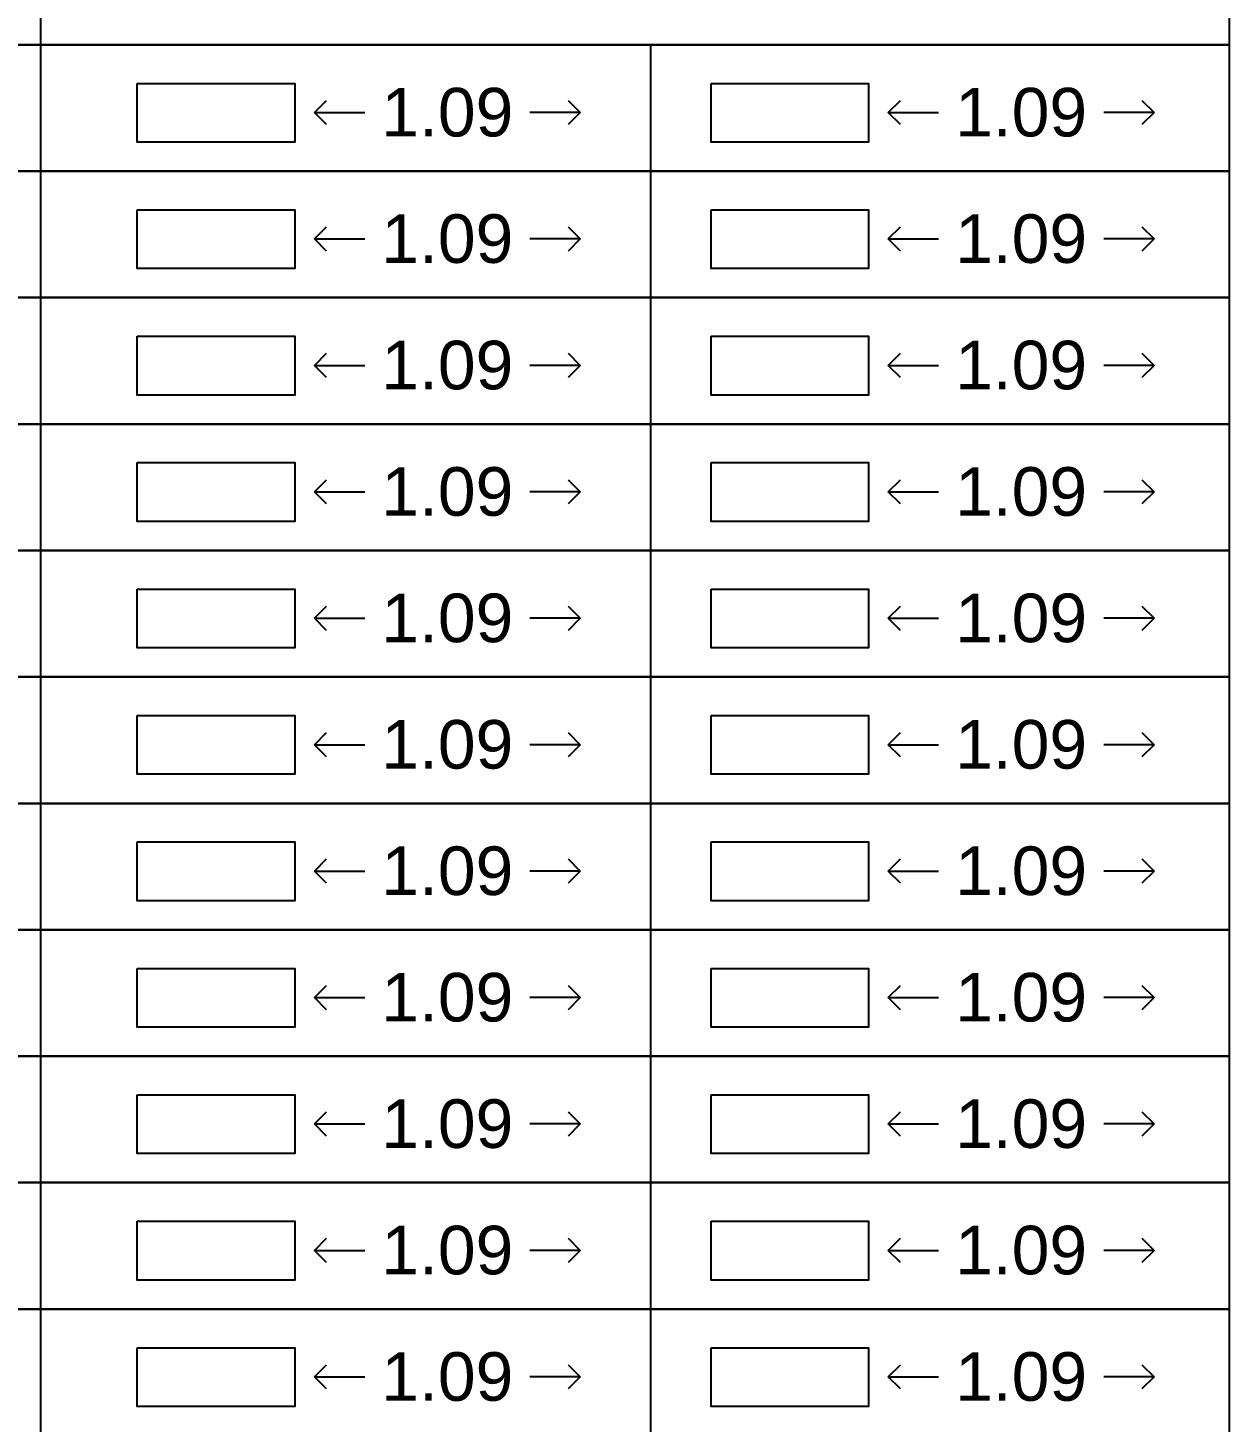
# Model space of a CAD drawing. Header units: millimetres. Extents: x -9481 to -9286, y 28706 to 28853.
# Drawn here: x -9447.18 to -9442.23, y 28756.75 to 28762.49 of the extents above; entities that cross this region are included whole.
import ezdxf

# ---------------------------------------------------------------- set-up
doc = ezdxf.new("R2010")
doc.units = ezdxf.units.MM
doc.header["$PDMODE"] = 34
doc.header["$PDSIZE"] = -15
doc.linetypes.add('CONTINULUS', pattern=[0])
doc.layers.add('BLK_1_FLR_-1_REGULAR_ROOM_1', color=7, linetype='Continuous', plot=False)
doc.layers.add('BLK_1_FLR_-2_REGULAR_ROOM_1', color=7, linetype='Continuous', plot=False)
doc.layers.add('PLAN', color=7, linetype='Continuous', lineweight=40)
doc.styles.add('Arial', font='arial.ttf', dxfattribs={"height": 0.2})
doc.styles.add('style2', font='arial.ttf', dxfattribs={"height": 0.3})
doc.dimstyles.new('INT DIM', dxfattribs={"dimtxt": 0.3, "dimasz": 0.1, "dimexe": 0.18, "dimexo": 0.0625, "dimgap": 0.09, "dimtad": 0, "dimzin": 0, "dimdsep": 46, "dimtxsty": 'style2', "dimblk": 'OPEN90', "dimcen": 0.09, "dimse1": 1, "dimse2": 1, "dimclrd": 250, "dimclrt": 256, "dimadec": 0, "dimazin": 0, "dimtfac": 1, "dimtofl": 0, "dimtmove": 0, "dimatfit": 3, "dimfxl": 0, "dimtolj": 1, "dimtzin": 0, "dimlwd": -1, "dimarcsym": 0})

# ---------------------------------------------------------------- blocks, each defined once
blk = doc.blocks.new('_Open90')
at = {"layer": 'PLAN', "color": 0, "lineweight": -2}
for p, q in [((0, 0), (-1, 0)), ((-0.5, 0.5), (0, 0)), ((0, 0), (-0.5, -0.5))]:
    blk.add_line(p, q, dxfattribs=at)
blk = doc.blocks.new('*D112')
at = {"layer": 'BLK_1_FLR_-1_REGULAR_ROOM_1', "color": 250}
for p, q in [((-9445.897941, 28762.14554), (-9445.790753, 28762.14554)), ((-9445.002965, 28762.14554), (-9445.110153, 28762.14554))]:
    blk.add_line(p, q, dxfattribs=at)
at = {"layer": 'Defpoints', "color": 0}
for p in [(-9445.997941, 28762.265615), (-9444.902965, 28762.265615), (-9444.902965, 28762.14554)]:
    blk.add_point(p, dxfattribs=at)
at = {"layer": 'BLK_1_FLR_-1_REGULAR_ROOM_1', "color": 250, "xscale": 0.1, "yscale": 0.1, "zscale": 0.1, "rotation": 180}
blk.add_blockref('_Open90', (-9445.997941, 28762.14554), dxfattribs=at)
at = {"layer": 'BLK_1_FLR_-1_REGULAR_ROOM_1', "color": 250, "xscale": 0.1, "yscale": 0.1, "zscale": 0.1}
blk.add_blockref('_Open90', (-9444.902965, 28762.14554), dxfattribs=at)
at = {"layer": 'BLK_1_FLR_-1_REGULAR_ROOM_1', "linetype": 'CONTINULUS', "ltscale": 0.05, "insert": (-9445.450453, 28762.14554), "char_height": 0.2, "attachment_point": 5, "style": 'Arial'}
blk.add_mtext('\\A1;1.09', dxfattribs=at)
blk = doc.blocks.new('*D113')
at = {"layer": 'BLK_1_FLR_-2_REGULAR_ROOM_1', "color": 250}
for p, q in [((-9443.534248, 28762.14554), (-9443.42706, 28762.14554)), ((-9442.639272, 28762.14554), (-9442.74646, 28762.14554))]:
    blk.add_line(p, q, dxfattribs=at)
at = {"layer": 'Defpoints', "color": 0}
for p in [(-9443.634248, 28762.265615), (-9442.539272, 28762.265615), (-9442.539272, 28762.14554)]:
    blk.add_point(p, dxfattribs=at)
at = {"layer": 'BLK_1_FLR_-2_REGULAR_ROOM_1', "color": 250, "xscale": 0.1, "yscale": 0.1, "zscale": 0.1, "rotation": 180}
blk.add_blockref('_Open90', (-9443.634248, 28762.14554), dxfattribs=at)
at = {"layer": 'BLK_1_FLR_-2_REGULAR_ROOM_1', "color": 250, "xscale": 0.1, "yscale": 0.1, "zscale": 0.1}
blk.add_blockref('_Open90', (-9442.539272, 28762.14554), dxfattribs=at)
at = {"layer": 'BLK_1_FLR_-2_REGULAR_ROOM_1', "linetype": 'CONTINULUS', "ltscale": 0.05, "insert": (-9443.08676, 28762.14554), "char_height": 0.2, "attachment_point": 5, "style": 'Arial'}
blk.add_mtext('\\A1;1.09', dxfattribs=at)
blk = doc.blocks.new('*D119')
at = {"layer": 'BLK_1_FLR_-1_REGULAR_ROOM_1', "color": 250}
for p, q in [((-9445.897941, 28761.624894), (-9445.790753, 28761.624894)), ((-9445.002965, 28761.624894), (-9445.110153, 28761.624894))]:
    blk.add_line(p, q, dxfattribs=at)
at = {"layer": 'Defpoints', "color": 0}
for p in [(-9445.997941, 28761.744968), (-9444.902965, 28761.744968), (-9444.902965, 28761.624894)]:
    blk.add_point(p, dxfattribs=at)
at = {"layer": 'BLK_1_FLR_-1_REGULAR_ROOM_1', "color": 250, "xscale": 0.1, "yscale": 0.1, "zscale": 0.1, "rotation": 180}
blk.add_blockref('_Open90', (-9445.997941, 28761.624894), dxfattribs=at)
at = {"layer": 'BLK_1_FLR_-1_REGULAR_ROOM_1', "color": 250, "xscale": 0.1, "yscale": 0.1, "zscale": 0.1}
blk.add_blockref('_Open90', (-9444.902965, 28761.624894), dxfattribs=at)
at = {"layer": 'BLK_1_FLR_-1_REGULAR_ROOM_1', "linetype": 'CONTINULUS', "ltscale": 0.05, "insert": (-9445.450453, 28761.624894), "char_height": 0.2, "attachment_point": 5, "style": 'Arial'}
blk.add_mtext('\\A1;1.09', dxfattribs=at)
blk = doc.blocks.new('*D120')
at = {"layer": 'BLK_1_FLR_-2_REGULAR_ROOM_1', "color": 250}
for p, q in [((-9443.534248, 28761.624894), (-9443.42706, 28761.624894)), ((-9442.639272, 28761.624894), (-9442.74646, 28761.624894))]:
    blk.add_line(p, q, dxfattribs=at)
at = {"layer": 'Defpoints', "color": 0}
for p in [(-9443.634248, 28761.744968), (-9442.539272, 28761.744968), (-9442.539272, 28761.624894)]:
    blk.add_point(p, dxfattribs=at)
at = {"layer": 'BLK_1_FLR_-2_REGULAR_ROOM_1', "color": 250, "xscale": 0.1, "yscale": 0.1, "zscale": 0.1, "rotation": 180}
blk.add_blockref('_Open90', (-9443.634248, 28761.624894), dxfattribs=at)
at = {"layer": 'BLK_1_FLR_-2_REGULAR_ROOM_1', "color": 250, "xscale": 0.1, "yscale": 0.1, "zscale": 0.1}
blk.add_blockref('_Open90', (-9442.539272, 28761.624894), dxfattribs=at)
at = {"layer": 'BLK_1_FLR_-2_REGULAR_ROOM_1', "linetype": 'CONTINULUS', "ltscale": 0.05, "insert": (-9443.08676, 28761.624894), "char_height": 0.2, "attachment_point": 5, "style": 'Arial'}
blk.add_mtext('\\A1;1.09', dxfattribs=at)
blk = doc.blocks.new('*D126')
at = {"layer": 'BLK_1_FLR_-1_REGULAR_ROOM_1', "color": 250}
for p, q in [((-9445.897941, 28761.104247), (-9445.790753, 28761.104247)), ((-9445.002965, 28761.104247), (-9445.110153, 28761.104247))]:
    blk.add_line(p, q, dxfattribs=at)
at = {"layer": 'Defpoints', "color": 0}
for p in [(-9445.997941, 28761.224321), (-9444.902965, 28761.224321), (-9444.902965, 28761.104247)]:
    blk.add_point(p, dxfattribs=at)
at = {"layer": 'BLK_1_FLR_-1_REGULAR_ROOM_1', "color": 250, "xscale": 0.1, "yscale": 0.1, "zscale": 0.1, "rotation": 180}
blk.add_blockref('_Open90', (-9445.997941, 28761.104247), dxfattribs=at)
at = {"layer": 'BLK_1_FLR_-1_REGULAR_ROOM_1', "color": 250, "xscale": 0.1, "yscale": 0.1, "zscale": 0.1}
blk.add_blockref('_Open90', (-9444.902965, 28761.104247), dxfattribs=at)
at = {"layer": 'BLK_1_FLR_-1_REGULAR_ROOM_1', "linetype": 'CONTINULUS', "ltscale": 0.05, "insert": (-9445.450453, 28761.104247), "char_height": 0.2, "attachment_point": 5, "style": 'Arial'}
blk.add_mtext('\\A1;1.09', dxfattribs=at)
blk = doc.blocks.new('*D127')
at = {"layer": 'BLK_1_FLR_-2_REGULAR_ROOM_1', "color": 250}
for p, q in [((-9443.534248, 28761.104247), (-9443.42706, 28761.104247)), ((-9442.639272, 28761.104247), (-9442.74646, 28761.104247))]:
    blk.add_line(p, q, dxfattribs=at)
at = {"layer": 'Defpoints', "color": 0}
for p in [(-9443.634248, 28761.224321), (-9442.539272, 28761.224321), (-9442.539272, 28761.104247)]:
    blk.add_point(p, dxfattribs=at)
at = {"layer": 'BLK_1_FLR_-2_REGULAR_ROOM_1', "color": 250, "xscale": 0.1, "yscale": 0.1, "zscale": 0.1, "rotation": 180}
blk.add_blockref('_Open90', (-9443.634248, 28761.104247), dxfattribs=at)
at = {"layer": 'BLK_1_FLR_-2_REGULAR_ROOM_1', "color": 250, "xscale": 0.1, "yscale": 0.1, "zscale": 0.1}
blk.add_blockref('_Open90', (-9442.539272, 28761.104247), dxfattribs=at)
at = {"layer": 'BLK_1_FLR_-2_REGULAR_ROOM_1', "linetype": 'CONTINULUS', "ltscale": 0.05, "insert": (-9443.08676, 28761.104247), "char_height": 0.2, "attachment_point": 5, "style": 'Arial'}
blk.add_mtext('\\A1;1.09', dxfattribs=at)
blk = doc.blocks.new('*D133')
at = {"layer": 'BLK_1_FLR_-1_REGULAR_ROOM_1', "color": 250}
for p, q in [((-9445.897941, 28760.5836), (-9445.790753, 28760.5836)), ((-9445.002965, 28760.5836), (-9445.110153, 28760.5836))]:
    blk.add_line(p, q, dxfattribs=at)
at = {"layer": 'Defpoints', "color": 0}
for p in [(-9445.997941, 28760.703674), (-9444.902965, 28760.703674), (-9444.902965, 28760.5836)]:
    blk.add_point(p, dxfattribs=at)
at = {"layer": 'BLK_1_FLR_-1_REGULAR_ROOM_1', "color": 250, "xscale": 0.1, "yscale": 0.1, "zscale": 0.1, "rotation": 180}
blk.add_blockref('_Open90', (-9445.997941, 28760.5836), dxfattribs=at)
at = {"layer": 'BLK_1_FLR_-1_REGULAR_ROOM_1', "color": 250, "xscale": 0.1, "yscale": 0.1, "zscale": 0.1}
blk.add_blockref('_Open90', (-9444.902965, 28760.5836), dxfattribs=at)
at = {"layer": 'BLK_1_FLR_-1_REGULAR_ROOM_1', "linetype": 'CONTINULUS', "ltscale": 0.05, "insert": (-9445.450453, 28760.5836), "char_height": 0.2, "attachment_point": 5, "style": 'Arial'}
blk.add_mtext('\\A1;1.09', dxfattribs=at)
blk = doc.blocks.new('*D134')
at = {"layer": 'BLK_1_FLR_-2_REGULAR_ROOM_1', "color": 250}
for p, q in [((-9443.534248, 28760.5836), (-9443.42706, 28760.5836)), ((-9442.639272, 28760.5836), (-9442.74646, 28760.5836))]:
    blk.add_line(p, q, dxfattribs=at)
at = {"layer": 'Defpoints', "color": 0}
for p in [(-9443.634248, 28760.703674), (-9442.539272, 28760.703674), (-9442.539272, 28760.5836)]:
    blk.add_point(p, dxfattribs=at)
at = {"layer": 'BLK_1_FLR_-2_REGULAR_ROOM_1', "color": 250, "xscale": 0.1, "yscale": 0.1, "zscale": 0.1, "rotation": 180}
blk.add_blockref('_Open90', (-9443.634248, 28760.5836), dxfattribs=at)
at = {"layer": 'BLK_1_FLR_-2_REGULAR_ROOM_1', "color": 250, "xscale": 0.1, "yscale": 0.1, "zscale": 0.1}
blk.add_blockref('_Open90', (-9442.539272, 28760.5836), dxfattribs=at)
at = {"layer": 'BLK_1_FLR_-2_REGULAR_ROOM_1', "linetype": 'CONTINULUS', "ltscale": 0.05, "insert": (-9443.08676, 28760.5836), "char_height": 0.2, "attachment_point": 5, "style": 'Arial'}
blk.add_mtext('\\A1;1.09', dxfattribs=at)
blk = doc.blocks.new('*D140')
at = {"layer": 'BLK_1_FLR_-1_REGULAR_ROOM_1', "color": 250}
for p, q in [((-9445.897941, 28760.062953), (-9445.790753, 28760.062953)), ((-9445.002965, 28760.062953), (-9445.110153, 28760.062953))]:
    blk.add_line(p, q, dxfattribs=at)
at = {"layer": 'Defpoints', "color": 0}
for p in [(-9445.997941, 28760.183027), (-9444.902965, 28760.183027), (-9444.902965, 28760.062953)]:
    blk.add_point(p, dxfattribs=at)
at = {"layer": 'BLK_1_FLR_-1_REGULAR_ROOM_1', "color": 250, "xscale": 0.1, "yscale": 0.1, "zscale": 0.1, "rotation": 180}
blk.add_blockref('_Open90', (-9445.997941, 28760.062953), dxfattribs=at)
at = {"layer": 'BLK_1_FLR_-1_REGULAR_ROOM_1', "color": 250, "xscale": 0.1, "yscale": 0.1, "zscale": 0.1}
blk.add_blockref('_Open90', (-9444.902965, 28760.062953), dxfattribs=at)
at = {"layer": 'BLK_1_FLR_-1_REGULAR_ROOM_1', "linetype": 'CONTINULUS', "ltscale": 0.05, "insert": (-9445.450453, 28760.062953), "char_height": 0.2, "attachment_point": 5, "style": 'Arial'}
blk.add_mtext('\\A1;1.09', dxfattribs=at)
blk = doc.blocks.new('*D141')
at = {"layer": 'BLK_1_FLR_-2_REGULAR_ROOM_1', "color": 250}
for p, q in [((-9443.534248, 28760.062953), (-9443.42706, 28760.062953)), ((-9442.639272, 28760.062953), (-9442.74646, 28760.062953))]:
    blk.add_line(p, q, dxfattribs=at)
at = {"layer": 'Defpoints', "color": 0}
for p in [(-9443.634248, 28760.183027), (-9442.539272, 28760.183027), (-9442.539272, 28760.062953)]:
    blk.add_point(p, dxfattribs=at)
at = {"layer": 'BLK_1_FLR_-2_REGULAR_ROOM_1', "color": 250, "xscale": 0.1, "yscale": 0.1, "zscale": 0.1, "rotation": 180}
blk.add_blockref('_Open90', (-9443.634248, 28760.062953), dxfattribs=at)
at = {"layer": 'BLK_1_FLR_-2_REGULAR_ROOM_1', "color": 250, "xscale": 0.1, "yscale": 0.1, "zscale": 0.1}
blk.add_blockref('_Open90', (-9442.539272, 28760.062953), dxfattribs=at)
at = {"layer": 'BLK_1_FLR_-2_REGULAR_ROOM_1', "linetype": 'CONTINULUS', "ltscale": 0.05, "insert": (-9443.08676, 28760.062953), "char_height": 0.2, "attachment_point": 5, "style": 'Arial'}
blk.add_mtext('\\A1;1.09', dxfattribs=at)
blk = doc.blocks.new('*D147')
at = {"layer": 'BLK_1_FLR_-1_REGULAR_ROOM_1', "color": 250}
for p, q in [((-9445.897941, 28759.542306), (-9445.790753, 28759.542306)), ((-9445.002965, 28759.542306), (-9445.110153, 28759.542306))]:
    blk.add_line(p, q, dxfattribs=at)
at = {"layer": 'Defpoints', "color": 0}
for p in [(-9445.997941, 28759.66238), (-9444.902965, 28759.66238), (-9444.902965, 28759.542306)]:
    blk.add_point(p, dxfattribs=at)
at = {"layer": 'BLK_1_FLR_-1_REGULAR_ROOM_1', "color": 250, "xscale": 0.1, "yscale": 0.1, "zscale": 0.1, "rotation": 180}
blk.add_blockref('_Open90', (-9445.997941, 28759.542306), dxfattribs=at)
at = {"layer": 'BLK_1_FLR_-1_REGULAR_ROOM_1', "color": 250, "xscale": 0.1, "yscale": 0.1, "zscale": 0.1}
blk.add_blockref('_Open90', (-9444.902965, 28759.542306), dxfattribs=at)
at = {"layer": 'BLK_1_FLR_-1_REGULAR_ROOM_1', "linetype": 'CONTINULUS', "ltscale": 0.05, "insert": (-9445.450453, 28759.542306), "char_height": 0.2, "attachment_point": 5, "style": 'Arial'}
blk.add_mtext('\\A1;1.09', dxfattribs=at)
blk = doc.blocks.new('*D148')
at = {"layer": 'BLK_1_FLR_-2_REGULAR_ROOM_1', "color": 250}
for p, q in [((-9443.534248, 28759.542306), (-9443.42706, 28759.542306)), ((-9442.639272, 28759.542306), (-9442.74646, 28759.542306))]:
    blk.add_line(p, q, dxfattribs=at)
at = {"layer": 'Defpoints', "color": 0}
for p in [(-9443.634248, 28759.66238), (-9442.539272, 28759.66238), (-9442.539272, 28759.542306)]:
    blk.add_point(p, dxfattribs=at)
at = {"layer": 'BLK_1_FLR_-2_REGULAR_ROOM_1', "color": 250, "xscale": 0.1, "yscale": 0.1, "zscale": 0.1, "rotation": 180}
blk.add_blockref('_Open90', (-9443.634248, 28759.542306), dxfattribs=at)
at = {"layer": 'BLK_1_FLR_-2_REGULAR_ROOM_1', "color": 250, "xscale": 0.1, "yscale": 0.1, "zscale": 0.1}
blk.add_blockref('_Open90', (-9442.539272, 28759.542306), dxfattribs=at)
at = {"layer": 'BLK_1_FLR_-2_REGULAR_ROOM_1', "linetype": 'CONTINULUS', "ltscale": 0.05, "insert": (-9443.08676, 28759.542306), "char_height": 0.2, "attachment_point": 5, "style": 'Arial'}
blk.add_mtext('\\A1;1.09', dxfattribs=at)
blk = doc.blocks.new('*D154')
at = {"layer": 'BLK_1_FLR_-1_REGULAR_ROOM_1', "color": 250}
for p, q in [((-9445.897941, 28759.021659), (-9445.790753, 28759.021659)), ((-9445.002965, 28759.021659), (-9445.110153, 28759.021659))]:
    blk.add_line(p, q, dxfattribs=at)
at = {"layer": 'Defpoints', "color": 0}
for p in [(-9445.997941, 28759.141734), (-9444.902965, 28759.141734), (-9444.902965, 28759.021659)]:
    blk.add_point(p, dxfattribs=at)
at = {"layer": 'BLK_1_FLR_-1_REGULAR_ROOM_1', "color": 250, "xscale": 0.1, "yscale": 0.1, "zscale": 0.1, "rotation": 180}
blk.add_blockref('_Open90', (-9445.997941, 28759.021659), dxfattribs=at)
at = {"layer": 'BLK_1_FLR_-1_REGULAR_ROOM_1', "color": 250, "xscale": 0.1, "yscale": 0.1, "zscale": 0.1}
blk.add_blockref('_Open90', (-9444.902965, 28759.021659), dxfattribs=at)
at = {"layer": 'BLK_1_FLR_-1_REGULAR_ROOM_1', "linetype": 'CONTINULUS', "ltscale": 0.05, "insert": (-9445.450453, 28759.021659), "char_height": 0.2, "attachment_point": 5, "style": 'Arial'}
blk.add_mtext('\\A1;1.09', dxfattribs=at)
blk = doc.blocks.new('*D155')
at = {"layer": 'BLK_1_FLR_-2_REGULAR_ROOM_1', "color": 250}
for p, q in [((-9443.534248, 28759.021659), (-9443.42706, 28759.021659)), ((-9442.639272, 28759.021659), (-9442.74646, 28759.021659))]:
    blk.add_line(p, q, dxfattribs=at)
at = {"layer": 'Defpoints', "color": 0}
for p in [(-9443.634248, 28759.141734), (-9442.539272, 28759.141734), (-9442.539272, 28759.021659)]:
    blk.add_point(p, dxfattribs=at)
at = {"layer": 'BLK_1_FLR_-2_REGULAR_ROOM_1', "color": 250, "xscale": 0.1, "yscale": 0.1, "zscale": 0.1, "rotation": 180}
blk.add_blockref('_Open90', (-9443.634248, 28759.021659), dxfattribs=at)
at = {"layer": 'BLK_1_FLR_-2_REGULAR_ROOM_1', "color": 250, "xscale": 0.1, "yscale": 0.1, "zscale": 0.1}
blk.add_blockref('_Open90', (-9442.539272, 28759.021659), dxfattribs=at)
at = {"layer": 'BLK_1_FLR_-2_REGULAR_ROOM_1', "linetype": 'CONTINULUS', "ltscale": 0.05, "insert": (-9443.08676, 28759.021659), "char_height": 0.2, "attachment_point": 5, "style": 'Arial'}
blk.add_mtext('\\A1;1.09', dxfattribs=at)
blk = doc.blocks.new('*D161')
at = {"layer": 'BLK_1_FLR_-1_REGULAR_ROOM_1', "color": 250}
for p, q in [((-9445.897941, 28758.501012), (-9445.790753, 28758.501012)), ((-9445.002965, 28758.501012), (-9445.110153, 28758.501012))]:
    blk.add_line(p, q, dxfattribs=at)
at = {"layer": 'Defpoints', "color": 0}
for p in [(-9445.997941, 28758.621087), (-9444.902965, 28758.621087), (-9444.902965, 28758.501012)]:
    blk.add_point(p, dxfattribs=at)
at = {"layer": 'BLK_1_FLR_-1_REGULAR_ROOM_1', "color": 250, "xscale": 0.1, "yscale": 0.1, "zscale": 0.1, "rotation": 180}
blk.add_blockref('_Open90', (-9445.997941, 28758.501012), dxfattribs=at)
at = {"layer": 'BLK_1_FLR_-1_REGULAR_ROOM_1', "color": 250, "xscale": 0.1, "yscale": 0.1, "zscale": 0.1}
blk.add_blockref('_Open90', (-9444.902965, 28758.501012), dxfattribs=at)
at = {"layer": 'BLK_1_FLR_-1_REGULAR_ROOM_1', "linetype": 'CONTINULUS', "ltscale": 0.05, "insert": (-9445.450453, 28758.501012), "char_height": 0.2, "attachment_point": 5, "style": 'Arial'}
blk.add_mtext('\\A1;1.09', dxfattribs=at)
blk = doc.blocks.new('*D162')
at = {"layer": 'BLK_1_FLR_-2_REGULAR_ROOM_1', "color": 250}
for p, q in [((-9443.534248, 28758.501012), (-9443.42706, 28758.501012)), ((-9442.639272, 28758.501012), (-9442.74646, 28758.501012))]:
    blk.add_line(p, q, dxfattribs=at)
at = {"layer": 'Defpoints', "color": 0}
for p in [(-9443.634248, 28758.621087), (-9442.539272, 28758.621087), (-9442.539272, 28758.501012)]:
    blk.add_point(p, dxfattribs=at)
at = {"layer": 'BLK_1_FLR_-2_REGULAR_ROOM_1', "color": 250, "xscale": 0.1, "yscale": 0.1, "zscale": 0.1, "rotation": 180}
blk.add_blockref('_Open90', (-9443.634248, 28758.501012), dxfattribs=at)
at = {"layer": 'BLK_1_FLR_-2_REGULAR_ROOM_1', "color": 250, "xscale": 0.1, "yscale": 0.1, "zscale": 0.1}
blk.add_blockref('_Open90', (-9442.539272, 28758.501012), dxfattribs=at)
at = {"layer": 'BLK_1_FLR_-2_REGULAR_ROOM_1', "linetype": 'CONTINULUS', "ltscale": 0.05, "insert": (-9443.08676, 28758.501012), "char_height": 0.2, "attachment_point": 5, "style": 'Arial'}
blk.add_mtext('\\A1;1.09', dxfattribs=at)
blk = doc.blocks.new('*D168')
at = {"layer": 'BLK_1_FLR_-1_REGULAR_ROOM_1', "color": 250}
for p, q in [((-9445.897941, 28757.980365), (-9445.790753, 28757.980365)), ((-9445.002965, 28757.980365), (-9445.110153, 28757.980365))]:
    blk.add_line(p, q, dxfattribs=at)
at = {"layer": 'Defpoints', "color": 0}
for p in [(-9445.997941, 28758.10044), (-9444.902965, 28758.10044), (-9444.902965, 28757.980365)]:
    blk.add_point(p, dxfattribs=at)
at = {"layer": 'BLK_1_FLR_-1_REGULAR_ROOM_1', "color": 250, "xscale": 0.1, "yscale": 0.1, "zscale": 0.1, "rotation": 180}
blk.add_blockref('_Open90', (-9445.997941, 28757.980365), dxfattribs=at)
at = {"layer": 'BLK_1_FLR_-1_REGULAR_ROOM_1', "color": 250, "xscale": 0.1, "yscale": 0.1, "zscale": 0.1}
blk.add_blockref('_Open90', (-9444.902965, 28757.980365), dxfattribs=at)
at = {"layer": 'BLK_1_FLR_-1_REGULAR_ROOM_1', "linetype": 'CONTINULUS', "ltscale": 0.05, "insert": (-9445.450453, 28757.980365), "char_height": 0.2, "attachment_point": 5, "style": 'Arial'}
blk.add_mtext('\\A1;1.09', dxfattribs=at)
blk = doc.blocks.new('*D169')
at = {"layer": 'BLK_1_FLR_-2_REGULAR_ROOM_1', "color": 250}
for p, q in [((-9443.534248, 28757.980365), (-9443.42706, 28757.980365)), ((-9442.639272, 28757.980365), (-9442.74646, 28757.980365))]:
    blk.add_line(p, q, dxfattribs=at)
at = {"layer": 'Defpoints', "color": 0}
for p in [(-9443.634248, 28758.10044), (-9442.539272, 28758.10044), (-9442.539272, 28757.980365)]:
    blk.add_point(p, dxfattribs=at)
at = {"layer": 'BLK_1_FLR_-2_REGULAR_ROOM_1', "color": 250, "xscale": 0.1, "yscale": 0.1, "zscale": 0.1, "rotation": 180}
blk.add_blockref('_Open90', (-9443.634248, 28757.980365), dxfattribs=at)
at = {"layer": 'BLK_1_FLR_-2_REGULAR_ROOM_1', "color": 250, "xscale": 0.1, "yscale": 0.1, "zscale": 0.1}
blk.add_blockref('_Open90', (-9442.539272, 28757.980365), dxfattribs=at)
at = {"layer": 'BLK_1_FLR_-2_REGULAR_ROOM_1', "linetype": 'CONTINULUS', "ltscale": 0.05, "insert": (-9443.08676, 28757.980365), "char_height": 0.2, "attachment_point": 5, "style": 'Arial'}
blk.add_mtext('\\A1;1.09', dxfattribs=at)
blk = doc.blocks.new('*D175')
at = {"layer": 'BLK_1_FLR_-1_REGULAR_ROOM_1', "color": 250}
for p, q in [((-9445.897941, 28757.459718), (-9445.790753, 28757.459718)), ((-9445.002965, 28757.459718), (-9445.110153, 28757.459718))]:
    blk.add_line(p, q, dxfattribs=at)
at = {"layer": 'Defpoints', "color": 0}
for p in [(-9445.997941, 28757.579793), (-9444.902965, 28757.579793), (-9444.902965, 28757.459718)]:
    blk.add_point(p, dxfattribs=at)
at = {"layer": 'BLK_1_FLR_-1_REGULAR_ROOM_1', "color": 250, "xscale": 0.1, "yscale": 0.1, "zscale": 0.1, "rotation": 180}
blk.add_blockref('_Open90', (-9445.997941, 28757.459718), dxfattribs=at)
at = {"layer": 'BLK_1_FLR_-1_REGULAR_ROOM_1', "color": 250, "xscale": 0.1, "yscale": 0.1, "zscale": 0.1}
blk.add_blockref('_Open90', (-9444.902965, 28757.459718), dxfattribs=at)
at = {"layer": 'BLK_1_FLR_-1_REGULAR_ROOM_1', "linetype": 'CONTINULUS', "ltscale": 0.05, "insert": (-9445.450453, 28757.459718), "char_height": 0.2, "attachment_point": 5, "style": 'Arial'}
blk.add_mtext('\\A1;1.09', dxfattribs=at)
blk = doc.blocks.new('*D176')
at = {"layer": 'BLK_1_FLR_-2_REGULAR_ROOM_1', "color": 250}
for p, q in [((-9443.534248, 28757.459718), (-9443.42706, 28757.459718)), ((-9442.639272, 28757.459718), (-9442.74646, 28757.459718))]:
    blk.add_line(p, q, dxfattribs=at)
at = {"layer": 'Defpoints', "color": 0}
for p in [(-9443.634248, 28757.579793), (-9442.539272, 28757.579793), (-9442.539272, 28757.459718)]:
    blk.add_point(p, dxfattribs=at)
at = {"layer": 'BLK_1_FLR_-2_REGULAR_ROOM_1', "color": 250, "xscale": 0.1, "yscale": 0.1, "zscale": 0.1, "rotation": 180}
blk.add_blockref('_Open90', (-9443.634248, 28757.459718), dxfattribs=at)
at = {"layer": 'BLK_1_FLR_-2_REGULAR_ROOM_1', "color": 250, "xscale": 0.1, "yscale": 0.1, "zscale": 0.1}
blk.add_blockref('_Open90', (-9442.539272, 28757.459718), dxfattribs=at)
at = {"layer": 'BLK_1_FLR_-2_REGULAR_ROOM_1', "linetype": 'CONTINULUS', "ltscale": 0.05, "insert": (-9443.08676, 28757.459718), "char_height": 0.2, "attachment_point": 5, "style": 'Arial'}
blk.add_mtext('\\A1;1.09', dxfattribs=at)
blk = doc.blocks.new('*D182')
at = {"layer": 'BLK_1_FLR_-1_REGULAR_ROOM_1', "color": 250}
for p, q in [((-9445.897941, 28756.939071), (-9445.790753, 28756.939071)), ((-9445.002965, 28756.939071), (-9445.110153, 28756.939071))]:
    blk.add_line(p, q, dxfattribs=at)
at = {"layer": 'Defpoints', "color": 0}
for p in [(-9445.997941, 28757.059146), (-9444.902965, 28757.059146), (-9444.902965, 28756.939071)]:
    blk.add_point(p, dxfattribs=at)
at = {"layer": 'BLK_1_FLR_-1_REGULAR_ROOM_1', "color": 250, "xscale": 0.1, "yscale": 0.1, "zscale": 0.1, "rotation": 180}
blk.add_blockref('_Open90', (-9445.997941, 28756.939071), dxfattribs=at)
at = {"layer": 'BLK_1_FLR_-1_REGULAR_ROOM_1', "color": 250, "xscale": 0.1, "yscale": 0.1, "zscale": 0.1}
blk.add_blockref('_Open90', (-9444.902965, 28756.939071), dxfattribs=at)
at = {"layer": 'BLK_1_FLR_-1_REGULAR_ROOM_1', "linetype": 'CONTINULUS', "ltscale": 0.05, "insert": (-9445.450453, 28756.939071), "char_height": 0.2, "attachment_point": 5, "style": 'Arial'}
blk.add_mtext('\\A1;1.09', dxfattribs=at)
blk = doc.blocks.new('*D183')
at = {"layer": 'BLK_1_FLR_-2_REGULAR_ROOM_1', "color": 250}
for p, q in [((-9443.534248, 28756.939071), (-9443.42706, 28756.939071)), ((-9442.639272, 28756.939071), (-9442.74646, 28756.939071))]:
    blk.add_line(p, q, dxfattribs=at)
at = {"layer": 'Defpoints', "color": 0}
for p in [(-9443.634248, 28757.059146), (-9442.539272, 28757.059146), (-9442.539272, 28756.939071)]:
    blk.add_point(p, dxfattribs=at)
at = {"layer": 'BLK_1_FLR_-2_REGULAR_ROOM_1', "color": 250, "xscale": 0.1, "yscale": 0.1, "zscale": 0.1, "rotation": 180}
blk.add_blockref('_Open90', (-9443.634248, 28756.939071), dxfattribs=at)
at = {"layer": 'BLK_1_FLR_-2_REGULAR_ROOM_1', "color": 250, "xscale": 0.1, "yscale": 0.1, "zscale": 0.1}
blk.add_blockref('_Open90', (-9442.539272, 28756.939071), dxfattribs=at)
at = {"layer": 'BLK_1_FLR_-2_REGULAR_ROOM_1', "linetype": 'CONTINULUS', "ltscale": 0.05, "insert": (-9443.08676, 28756.939071), "char_height": 0.2, "attachment_point": 5, "style": 'Arial'}
blk.add_mtext('\\A1;1.09', dxfattribs=at)

msp = doc.modelspace()

# ---------------------------------------------------------------- linework, layer by layer
for p, q in [((-9447.126291, 28765.548404), (-9447.126291, 28762.424523)), ((-9447.126291, 28762.424523), (-9447.126291, 28761.903876)), ((-9444.614149, 28762.424523), (-9444.614149, 28761.903876)), ((-9447.126291, 28761.903876), (-9447.126291, 28761.383229)), ((-9444.614149, 28761.903876), (-9444.614149, 28761.383229)), ((-9447.126291, 28761.383229), (-9447.126291, 28760.862582)), ((-9444.614149, 28761.383229), (-9444.614149, 28760.862582)), ((-9447.126291, 28760.862582), (-9447.126291, 28760.341935)), ((-9444.614149, 28760.862582), (-9444.614149, 28760.341935)), ((-9447.126291, 28760.341935), (-9447.126291, 28759.821288)), ((-9444.614149, 28760.341935), (-9444.614149, 28759.821288)), ((-9447.126291, 28759.821288), (-9447.126291, 28759.300641)), ((-9444.614149, 28759.821288), (-9444.614149, 28759.300641)), ((-9447.126291, 28759.300641), (-9447.126291, 28758.779994)), ((-9444.614149, 28759.300641), (-9444.614149, 28758.779994)), ((-9447.126291, 28758.779994), (-9447.126291, 28758.259347)), ((-9444.614149, 28758.779994), (-9444.614149, 28758.259347)), ((-9447.126291, 28758.259347), (-9447.126291, 28757.7387)), ((-9444.614149, 28758.259347), (-9444.614149, 28757.7387)), ((-9447.126291, 28757.7387), (-9447.126291, 28757.218053)), ((-9444.614149, 28757.7387), (-9444.614149, 28757.218053)), ((-9447.126291, 28757.218053), (-9447.126291, 28756.697407)), ((-9444.614149, 28757.218053), (-9444.614149, 28756.697407))]:
    msp.add_line(p, q)
for points in [[(-9442.229952, 28765.027757), (-9442.229952, 28762.424523), (-9461.731845, 28762.424523)], [(-9461.731845, 28762.424523), (-9442.229952, 28762.424523), (-9442.229952, 28761.903876), (-9461.731845, 28761.903876)], [(-9461.731845, 28761.903876), (-9442.229952, 28761.903876), (-9442.229952, 28761.383229), (-9461.731845, 28761.383229)], [(-9461.731845, 28761.383229), (-9442.229952, 28761.383229), (-9442.229952, 28760.862582), (-9461.731845, 28760.862582)], [(-9461.731845, 28760.862582), (-9442.229952, 28760.862582), (-9442.229952, 28760.341935), (-9461.731845, 28760.341935)], [(-9461.731845, 28760.341935), (-9442.229952, 28760.341935), (-9442.229952, 28759.821288), (-9461.731845, 28759.821288)], [(-9461.731845, 28759.821288), (-9442.229952, 28759.821288), (-9442.229952, 28759.300641), (-9461.731845, 28759.300641)], [(-9461.731845, 28759.300641), (-9442.229952, 28759.300641), (-9442.229952, 28758.779994), (-9461.731845, 28758.779994)], [(-9461.731845, 28758.779994), (-9442.229952, 28758.779994), (-9442.229952, 28758.259347), (-9461.731845, 28758.259347)], [(-9461.731845, 28758.259347), (-9442.229952, 28758.259347), (-9442.229952, 28757.7387), (-9461.731845, 28757.7387)], [(-9461.731845, 28757.7387), (-9442.229952, 28757.7387), (-9442.229952, 28757.218053), (-9461.731845, 28757.218053)], [(-9461.731845, 28757.218053), (-9442.229952, 28757.218053), (-9442.229952, 28756.697407), (-9461.731845, 28756.697407)]]:
    msp.add_lwpolyline(points)
at = {"layer": 'BLK_1_FLR_-1_REGULAR_ROOM_1', "color": 3}
msp.add_lwpolyline([(-9446.727778, 28762.265615), (-9446.078597, 28762.265615), (-9446.078597, 28762.023466), (-9446.727778, 28762.023466)], close=True, dxfattribs=at)
at = {"layer": 'BLK_1_FLR_-1_REGULAR_ROOM_1', "color": 4}
msp.add_lwpolyline([(-9446.727778, 28761.744968), (-9446.078597, 28761.744968), (-9446.078597, 28761.502819), (-9446.727778, 28761.502819)], close=True, dxfattribs=at)
at = {"layer": 'BLK_1_FLR_-1_REGULAR_ROOM_1', "color": 5}
msp.add_lwpolyline([(-9446.727778, 28761.224321), (-9446.078597, 28761.224321), (-9446.078597, 28760.982172), (-9446.727778, 28760.982172)], close=True, dxfattribs=at)
at = {"layer": 'BLK_1_FLR_-1_REGULAR_ROOM_1', "color": 28}
msp.add_lwpolyline([(-9446.727778, 28760.703674), (-9446.078597, 28760.703674), (-9446.078597, 28760.461525), (-9446.727778, 28760.461525)], close=True, dxfattribs=at)
at = {"layer": 'BLK_1_FLR_-1_REGULAR_ROOM_1', "color": 29}
msp.add_lwpolyline([(-9446.727778, 28760.183027), (-9446.078597, 28760.183027), (-9446.078597, 28759.940878), (-9446.727778, 28759.940878)], close=True, dxfattribs=at)
at = {"layer": 'BLK_1_FLR_-1_REGULAR_ROOM_1', "color": 30}
msp.add_lwpolyline([(-9446.727778, 28759.66238), (-9446.078597, 28759.66238), (-9446.078597, 28759.420231), (-9446.727778, 28759.420231)], close=True, dxfattribs=at)
at = {"layer": 'BLK_1_FLR_-1_REGULAR_ROOM_1', "color": 31}
msp.add_lwpolyline([(-9446.727778, 28759.141734), (-9446.078597, 28759.141734), (-9446.078597, 28758.899584), (-9446.727778, 28758.899584)], close=True, dxfattribs=at)
at = {"layer": 'BLK_1_FLR_-1_REGULAR_ROOM_1', "color": 32}
msp.add_lwpolyline([(-9446.727778, 28758.621087), (-9446.078597, 28758.621087), (-9446.078597, 28758.378937), (-9446.727778, 28758.378937)], close=True, dxfattribs=at)
at = {"layer": 'BLK_1_FLR_-1_REGULAR_ROOM_1', "color": 33}
msp.add_lwpolyline([(-9446.727778, 28758.10044), (-9446.078597, 28758.10044), (-9446.078597, 28757.858291), (-9446.727778, 28757.858291)], close=True, dxfattribs=at)
at = {"layer": 'BLK_1_FLR_-1_REGULAR_ROOM_1', "color": 34}
msp.add_lwpolyline([(-9446.727778, 28757.579793), (-9446.078597, 28757.579793), (-9446.078597, 28757.337644), (-9446.727778, 28757.337644)], close=True, dxfattribs=at)
at = {"layer": 'BLK_1_FLR_-1_REGULAR_ROOM_1', "color": 35}
msp.add_lwpolyline([(-9446.727778, 28757.059146), (-9446.078597, 28757.059146), (-9446.078597, 28756.816997), (-9446.727778, 28756.816997)], close=True, dxfattribs=at)
at = {"layer": 'BLK_1_FLR_-2_REGULAR_ROOM_1', "color": 3}
msp.add_lwpolyline([(-9444.364084, 28762.265615), (-9443.714903, 28762.265615), (-9443.714903, 28762.023466), (-9444.364084, 28762.023466)], close=True, dxfattribs=at)
at = {"layer": 'BLK_1_FLR_-2_REGULAR_ROOM_1', "color": 4}
msp.add_lwpolyline([(-9444.364084, 28761.744968), (-9443.714903, 28761.744968), (-9443.714903, 28761.502819), (-9444.364084, 28761.502819)], close=True, dxfattribs=at)
at = {"layer": 'BLK_1_FLR_-2_REGULAR_ROOM_1', "color": 5}
msp.add_lwpolyline([(-9444.364084, 28761.224321), (-9443.714903, 28761.224321), (-9443.714903, 28760.982172), (-9444.364084, 28760.982172)], close=True, dxfattribs=at)
at = {"layer": 'BLK_1_FLR_-2_REGULAR_ROOM_1', "color": 28}
msp.add_lwpolyline([(-9444.364084, 28760.703674), (-9443.714903, 28760.703674), (-9443.714903, 28760.461525), (-9444.364084, 28760.461525)], close=True, dxfattribs=at)
at = {"layer": 'BLK_1_FLR_-2_REGULAR_ROOM_1', "color": 29}
msp.add_lwpolyline([(-9444.364084, 28760.183027), (-9443.714903, 28760.183027), (-9443.714903, 28759.940878), (-9444.364084, 28759.940878)], close=True, dxfattribs=at)
at = {"layer": 'BLK_1_FLR_-2_REGULAR_ROOM_1', "color": 30}
msp.add_lwpolyline([(-9444.364084, 28759.66238), (-9443.714903, 28759.66238), (-9443.714903, 28759.420231), (-9444.364084, 28759.420231)], close=True, dxfattribs=at)
at = {"layer": 'BLK_1_FLR_-2_REGULAR_ROOM_1', "color": 31}
msp.add_lwpolyline([(-9444.364084, 28759.141734), (-9443.714903, 28759.141734), (-9443.714903, 28758.899584), (-9444.364084, 28758.899584)], close=True, dxfattribs=at)
at = {"layer": 'BLK_1_FLR_-2_REGULAR_ROOM_1', "color": 32}
msp.add_lwpolyline([(-9444.364084, 28758.621087), (-9443.714903, 28758.621087), (-9443.714903, 28758.378937), (-9444.364084, 28758.378937)], close=True, dxfattribs=at)
at = {"layer": 'BLK_1_FLR_-2_REGULAR_ROOM_1', "color": 33}
msp.add_lwpolyline([(-9444.364084, 28758.10044), (-9443.714903, 28758.10044), (-9443.714903, 28757.858291), (-9444.364084, 28757.858291)], close=True, dxfattribs=at)
at = {"layer": 'BLK_1_FLR_-2_REGULAR_ROOM_1', "color": 34}
msp.add_lwpolyline([(-9444.364084, 28757.579793), (-9443.714903, 28757.579793), (-9443.714903, 28757.337644), (-9444.364084, 28757.337644)], close=True, dxfattribs=at)
at = {"layer": 'BLK_1_FLR_-2_REGULAR_ROOM_1', "color": 35}
msp.add_lwpolyline([(-9444.364084, 28757.059146), (-9443.714903, 28757.059146), (-9443.714903, 28756.816997), (-9444.364084, 28756.816997)], close=True, dxfattribs=at)

# ---------------------------------------------------------------- dimensions: what is measured, and where the dimension line sits
at = {"layer": 'BLK_1_FLR_-1_REGULAR_ROOM_1', "color": 3}
dim = msp.add_linear_dim(base=(-9444.902965, 28762.14554), p1=(-9445.997941, 28762.265615), p2=(-9444.902965, 28762.265615), dimstyle='INT DIM', override={"dimtxt": 0.2, "dimtxsty": 'Arial', "dimfxl": 0.125, "dimtfill": 1, "dimtfillclr": 7, "dimarcsym": 1}, dxfattribs=at)
dim.commit()
dim.dimension.update_dxf_attribs({"geometry": '*D112', "text_midpoint": (-9445.450453, 28762.14554)})
at = {"layer": 'BLK_1_FLR_-1_REGULAR_ROOM_1', "color": 4}
dim = msp.add_linear_dim(base=(-9444.902965, 28761.624894), p1=(-9445.997941, 28761.744968), p2=(-9444.902965, 28761.744968), dimstyle='INT DIM', override={"dimtxt": 0.2, "dimtxsty": 'Arial', "dimfxl": 0.125, "dimtfill": 1, "dimtfillclr": 7, "dimarcsym": 1}, dxfattribs=at)
dim.commit()
dim.dimension.update_dxf_attribs({"geometry": '*D119', "text_midpoint": (-9445.450453, 28761.624894)})
at = {"layer": 'BLK_1_FLR_-1_REGULAR_ROOM_1', "color": 5}
dim = msp.add_linear_dim(base=(-9444.902965, 28761.104247), p1=(-9445.997941, 28761.224321), p2=(-9444.902965, 28761.224321), dimstyle='INT DIM', override={"dimtxt": 0.2, "dimtxsty": 'Arial', "dimfxl": 0.125, "dimtfill": 1, "dimtfillclr": 7, "dimarcsym": 1}, dxfattribs=at)
dim.commit()
dim.dimension.update_dxf_attribs({"geometry": '*D126', "text_midpoint": (-9445.450453, 28761.104247)})
at = {"layer": 'BLK_1_FLR_-1_REGULAR_ROOM_1', "color": 28}
dim = msp.add_linear_dim(base=(-9444.902965, 28760.5836), p1=(-9445.997941, 28760.703674), p2=(-9444.902965, 28760.703674), dimstyle='INT DIM', override={"dimtxt": 0.2, "dimtxsty": 'Arial', "dimfxl": 0.125, "dimtfill": 1, "dimtfillclr": 7, "dimarcsym": 1}, dxfattribs=at)
dim.commit()
dim.dimension.update_dxf_attribs({"geometry": '*D133', "text_midpoint": (-9445.450453, 28760.5836)})
at = {"layer": 'BLK_1_FLR_-1_REGULAR_ROOM_1', "color": 29}
dim = msp.add_linear_dim(base=(-9444.902965, 28760.062953), p1=(-9445.997941, 28760.183027), p2=(-9444.902965, 28760.183027), dimstyle='INT DIM', override={"dimtxt": 0.2, "dimtxsty": 'Arial', "dimfxl": 0.125, "dimtfill": 1, "dimtfillclr": 7, "dimarcsym": 1}, dxfattribs=at)
dim.commit()
dim.dimension.update_dxf_attribs({"geometry": '*D140', "text_midpoint": (-9445.450453, 28760.062953)})
at = {"layer": 'BLK_1_FLR_-1_REGULAR_ROOM_1', "color": 30}
dim = msp.add_linear_dim(base=(-9444.902965, 28759.542306), p1=(-9445.997941, 28759.66238), p2=(-9444.902965, 28759.66238), dimstyle='INT DIM', override={"dimtxt": 0.2, "dimtxsty": 'Arial', "dimfxl": 0.125, "dimtfill": 1, "dimtfillclr": 7, "dimarcsym": 1}, dxfattribs=at)
dim.commit()
dim.dimension.update_dxf_attribs({"geometry": '*D147', "text_midpoint": (-9445.450453, 28759.542306)})
at = {"layer": 'BLK_1_FLR_-1_REGULAR_ROOM_1', "color": 31}
dim = msp.add_linear_dim(base=(-9444.902965, 28759.021659), p1=(-9445.997941, 28759.141734), p2=(-9444.902965, 28759.141734), dimstyle='INT DIM', override={"dimtxt": 0.2, "dimtxsty": 'Arial', "dimfxl": 0.125, "dimtfill": 1, "dimtfillclr": 7, "dimarcsym": 1}, dxfattribs=at)
dim.commit()
dim.dimension.update_dxf_attribs({"geometry": '*D154', "text_midpoint": (-9445.450453, 28759.021659)})
at = {"layer": 'BLK_1_FLR_-1_REGULAR_ROOM_1', "color": 32}
dim = msp.add_linear_dim(base=(-9444.902965, 28758.501012), p1=(-9445.997941, 28758.621087), p2=(-9444.902965, 28758.621087), dimstyle='INT DIM', override={"dimtxt": 0.2, "dimtxsty": 'Arial', "dimfxl": 0.125, "dimtfill": 1, "dimtfillclr": 7, "dimarcsym": 1}, dxfattribs=at)
dim.commit()
dim.dimension.update_dxf_attribs({"geometry": '*D161', "text_midpoint": (-9445.450453, 28758.501012)})
at = {"layer": 'BLK_1_FLR_-1_REGULAR_ROOM_1', "color": 33}
dim = msp.add_linear_dim(base=(-9444.902965, 28757.980365), p1=(-9445.997941, 28758.10044), p2=(-9444.902965, 28758.10044), dimstyle='INT DIM', override={"dimtxt": 0.2, "dimtxsty": 'Arial', "dimfxl": 0.125, "dimtfill": 1, "dimtfillclr": 7, "dimarcsym": 1}, dxfattribs=at)
dim.commit()
dim.dimension.update_dxf_attribs({"geometry": '*D168', "text_midpoint": (-9445.450453, 28757.980365)})
at = {"layer": 'BLK_1_FLR_-1_REGULAR_ROOM_1', "color": 34}
dim = msp.add_linear_dim(base=(-9444.902965, 28757.459718), p1=(-9445.997941, 28757.579793), p2=(-9444.902965, 28757.579793), dimstyle='INT DIM', override={"dimtxt": 0.2, "dimtxsty": 'Arial', "dimfxl": 0.125, "dimtfill": 1, "dimtfillclr": 7, "dimarcsym": 1}, dxfattribs=at)
dim.commit()
dim.dimension.update_dxf_attribs({"geometry": '*D175', "text_midpoint": (-9445.450453, 28757.459718)})
at = {"layer": 'BLK_1_FLR_-1_REGULAR_ROOM_1', "color": 35}
dim = msp.add_linear_dim(base=(-9444.902965, 28756.939071), p1=(-9445.997941, 28757.059146), p2=(-9444.902965, 28757.059146), dimstyle='INT DIM', override={"dimtxt": 0.2, "dimtxsty": 'Arial', "dimfxl": 0.125, "dimtfill": 1, "dimtfillclr": 7, "dimarcsym": 1}, dxfattribs=at)
dim.commit()
dim.dimension.update_dxf_attribs({"geometry": '*D182', "text_midpoint": (-9445.450453, 28756.939071)})
at = {"layer": 'BLK_1_FLR_-2_REGULAR_ROOM_1', "color": 3}
dim = msp.add_linear_dim(base=(-9442.539272, 28762.14554), p1=(-9443.634248, 28762.265615), p2=(-9442.539272, 28762.265615), dimstyle='INT DIM', override={"dimtxt": 0.2, "dimtxsty": 'Arial', "dimfxl": 0.125, "dimtfill": 1, "dimtfillclr": 7, "dimarcsym": 1}, dxfattribs=at)
dim.commit()
dim.dimension.update_dxf_attribs({"geometry": '*D113', "text_midpoint": (-9443.08676, 28762.14554)})
at = {"layer": 'BLK_1_FLR_-2_REGULAR_ROOM_1', "color": 4}
dim = msp.add_linear_dim(base=(-9442.539272, 28761.624894), p1=(-9443.634248, 28761.744968), p2=(-9442.539272, 28761.744968), dimstyle='INT DIM', override={"dimtxt": 0.2, "dimtxsty": 'Arial', "dimfxl": 0.125, "dimtfill": 1, "dimtfillclr": 7, "dimarcsym": 1}, dxfattribs=at)
dim.commit()
dim.dimension.update_dxf_attribs({"geometry": '*D120', "text_midpoint": (-9443.08676, 28761.624894)})
at = {"layer": 'BLK_1_FLR_-2_REGULAR_ROOM_1', "color": 5}
dim = msp.add_linear_dim(base=(-9442.539272, 28761.104247), p1=(-9443.634248, 28761.224321), p2=(-9442.539272, 28761.224321), dimstyle='INT DIM', override={"dimtxt": 0.2, "dimtxsty": 'Arial', "dimfxl": 0.125, "dimtfill": 1, "dimtfillclr": 7, "dimarcsym": 1}, dxfattribs=at)
dim.commit()
dim.dimension.update_dxf_attribs({"geometry": '*D127', "text_midpoint": (-9443.08676, 28761.104247)})
at = {"layer": 'BLK_1_FLR_-2_REGULAR_ROOM_1', "color": 28}
dim = msp.add_linear_dim(base=(-9442.539272, 28760.5836), p1=(-9443.634248, 28760.703674), p2=(-9442.539272, 28760.703674), dimstyle='INT DIM', override={"dimtxt": 0.2, "dimtxsty": 'Arial', "dimfxl": 0.125, "dimtfill": 1, "dimtfillclr": 7, "dimarcsym": 1}, dxfattribs=at)
dim.commit()
dim.dimension.update_dxf_attribs({"geometry": '*D134', "text_midpoint": (-9443.08676, 28760.5836)})
at = {"layer": 'BLK_1_FLR_-2_REGULAR_ROOM_1', "color": 29}
dim = msp.add_linear_dim(base=(-9442.539272, 28760.062953), p1=(-9443.634248, 28760.183027), p2=(-9442.539272, 28760.183027), dimstyle='INT DIM', override={"dimtxt": 0.2, "dimtxsty": 'Arial', "dimfxl": 0.125, "dimtfill": 1, "dimtfillclr": 7, "dimarcsym": 1}, dxfattribs=at)
dim.commit()
dim.dimension.update_dxf_attribs({"geometry": '*D141', "text_midpoint": (-9443.08676, 28760.062953)})
at = {"layer": 'BLK_1_FLR_-2_REGULAR_ROOM_1', "color": 30}
dim = msp.add_linear_dim(base=(-9442.539272, 28759.542306), p1=(-9443.634248, 28759.66238), p2=(-9442.539272, 28759.66238), dimstyle='INT DIM', override={"dimtxt": 0.2, "dimtxsty": 'Arial', "dimfxl": 0.125, "dimtfill": 1, "dimtfillclr": 7, "dimarcsym": 1}, dxfattribs=at)
dim.commit()
dim.dimension.update_dxf_attribs({"geometry": '*D148', "text_midpoint": (-9443.08676, 28759.542306)})
at = {"layer": 'BLK_1_FLR_-2_REGULAR_ROOM_1', "color": 31}
dim = msp.add_linear_dim(base=(-9442.539272, 28759.021659), p1=(-9443.634248, 28759.141734), p2=(-9442.539272, 28759.141734), dimstyle='INT DIM', override={"dimtxt": 0.2, "dimtxsty": 'Arial', "dimfxl": 0.125, "dimtfill": 1, "dimtfillclr": 7, "dimarcsym": 1}, dxfattribs=at)
dim.commit()
dim.dimension.update_dxf_attribs({"geometry": '*D155', "text_midpoint": (-9443.08676, 28759.021659)})
at = {"layer": 'BLK_1_FLR_-2_REGULAR_ROOM_1', "color": 32}
dim = msp.add_linear_dim(base=(-9442.539272, 28758.501012), p1=(-9443.634248, 28758.621087), p2=(-9442.539272, 28758.621087), dimstyle='INT DIM', override={"dimtxt": 0.2, "dimtxsty": 'Arial', "dimfxl": 0.125, "dimtfill": 1, "dimtfillclr": 7, "dimarcsym": 1}, dxfattribs=at)
dim.commit()
dim.dimension.update_dxf_attribs({"geometry": '*D162', "text_midpoint": (-9443.08676, 28758.501012)})
at = {"layer": 'BLK_1_FLR_-2_REGULAR_ROOM_1', "color": 33}
dim = msp.add_linear_dim(base=(-9442.539272, 28757.980365), p1=(-9443.634248, 28758.10044), p2=(-9442.539272, 28758.10044), dimstyle='INT DIM', override={"dimtxt": 0.2, "dimtxsty": 'Arial', "dimfxl": 0.125, "dimtfill": 1, "dimtfillclr": 7, "dimarcsym": 1}, dxfattribs=at)
dim.commit()
dim.dimension.update_dxf_attribs({"geometry": '*D169', "text_midpoint": (-9443.08676, 28757.980365)})
at = {"layer": 'BLK_1_FLR_-2_REGULAR_ROOM_1', "color": 34}
dim = msp.add_linear_dim(base=(-9442.539272, 28757.459718), p1=(-9443.634248, 28757.579793), p2=(-9442.539272, 28757.579793), dimstyle='INT DIM', override={"dimtxt": 0.2, "dimtxsty": 'Arial', "dimfxl": 0.125, "dimtfill": 1, "dimtfillclr": 7, "dimarcsym": 1}, dxfattribs=at)
dim.commit()
dim.dimension.update_dxf_attribs({"geometry": '*D176', "text_midpoint": (-9443.08676, 28757.459718)})
at = {"layer": 'BLK_1_FLR_-2_REGULAR_ROOM_1', "color": 35}
dim = msp.add_linear_dim(base=(-9442.539272, 28756.939071), p1=(-9443.634248, 28757.059146), p2=(-9442.539272, 28757.059146), dimstyle='INT DIM', override={"dimtxt": 0.2, "dimtxsty": 'Arial', "dimfxl": 0.125, "dimtfill": 1, "dimtfillclr": 7, "dimarcsym": 1}, dxfattribs=at)
dim.commit()
dim.dimension.update_dxf_attribs({"geometry": '*D183', "text_midpoint": (-9443.08676, 28756.939071)})

doc.saveas('drawing.dxf')
